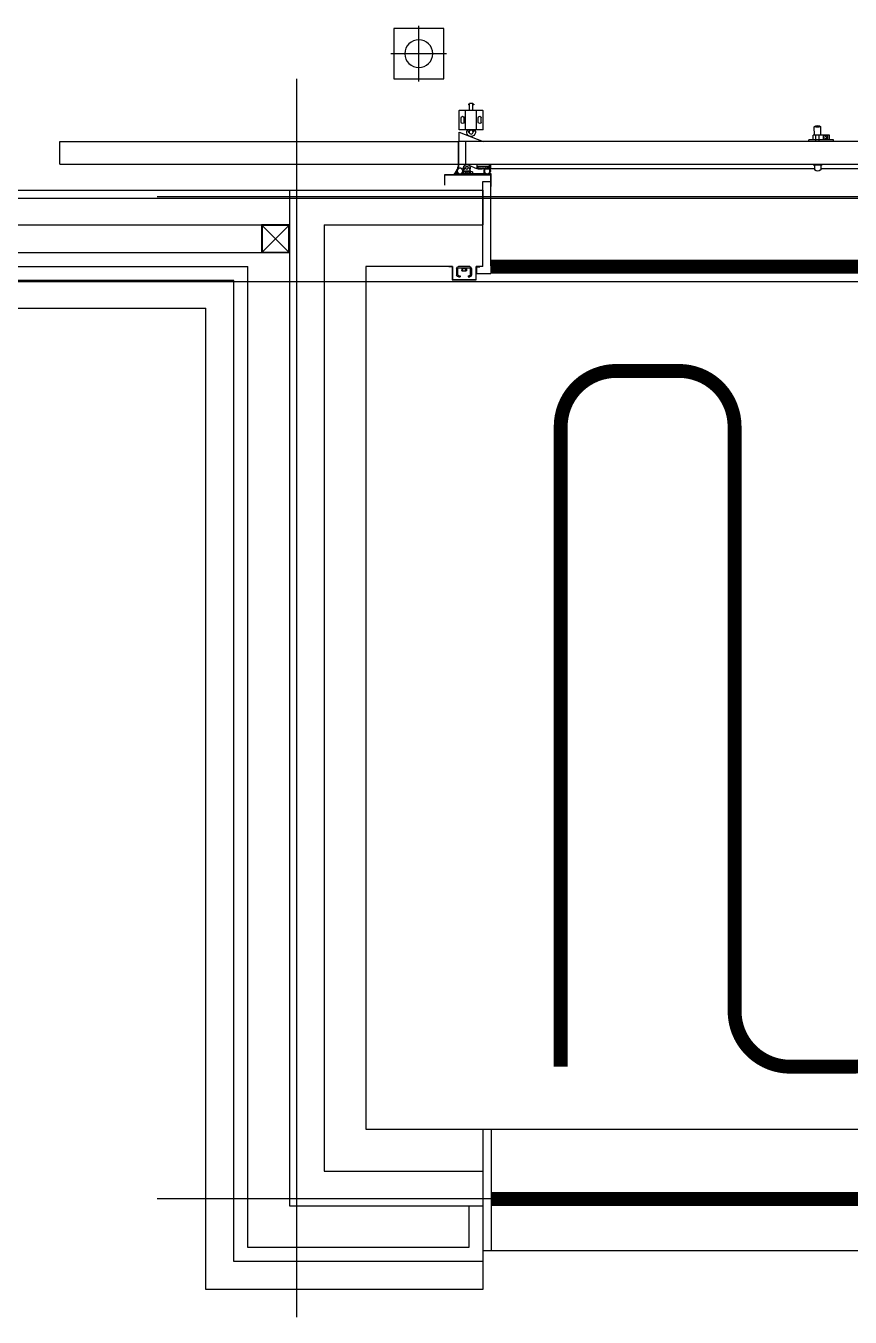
# Model space of a CAD drawing. Header units: millimetres. Extents: x -47382 to 204618, y -51045 to 127155.
# Drawn here: x 118398 to 121361, y 36650 to 41290 of the extents above; entities that cross this region are included whole.
import ezdxf

# ---------------------------------------------------------------- set-up
doc = ezdxf.new("R2010")
doc.units = ezdxf.units.MM
doc.header["$LTSCALE"] = 300
doc.header["$MEASUREMENT"] = 0
doc.linetypes.add('CEN', pattern=[62, 60, -1, 0, -1])
doc.linetypes.add('HID', pattern=[2, 1.1, -0.9])
doc.layers.get('0').update_dxf_attribs({"linetype": 'CONTINUOUS'})
for name, color, linetype in [('A-CEN', 1, 'CEN'), ('A-DOOR-JAMB', 4, 'CONTINUOUS'), ('A-FLOR-FLIN-TYP2', 8, 'CONTINUOUS'), ('A-FLOR-GW', 6, 'CONTINUOUS'), ('A-FLOR-PANL', 6, 'CONTINUOUS'), ('A-ST-AXIS-CEN', 252, 'CEN'), ('A-볼라드', 8, 'CONTINUOUS'), ('HID', 7, 'HID'), ('XREF-PLAN$0$A-STEEL', 7, 'CONTINUOUS'), ('갈바륨 V-115', 141, 'CONTINUOUS'), ('방열도어', 75, 'CONTINUOUS'), ('저온단열', 160, 'CONTINUOUS'), ('충돌방지대 IN', 4, 'CONTINUOUS')]:
    doc.layers.add(name, color=color, linetype=linetype)

# ---------------------------------------------------------------- blocks, each defined once
blk = doc.blocks.new('전실1')
at = {"layer": 'A-CEN'}
for p, q in [((-2180, 4650, -103000), (-2180, 200, -103000)), ((-7080, 4225, -103000), (-1680, 4225, -103000)), ((-7080, 625, -103000), (-1680, 625, -103000))]:
    blk.add_line(p, q, dxfattribs=at)
at = {"layer": 'A-DOOR-JAMB'}
for p, q in [((-2880, 875, -103000), (-2880, 440, -103000)), ((-2850, 875, -103000), (-2880, 875, -103000)), ((-2850, 875, -103000), (-2850, 725, -103000)), ((-2850, 600, -103000), (-2850, 440, -103000)), ((-2850, 440, -103000), (-2880, 440, -103000))]:
    blk.add_line(p, q, dxfattribs=at)
at = {"layer": 'A-FLOR-FLIN-TYP2'}
for p, q in [((-2880, 875, -103000), (-5880, 875, -103000)), ((-2880, 440, -103000), (-5880, 440, -103000))]:
    blk.add_line(p, q, dxfattribs=at)
at = {"layer": 'A-FLOR-PANL'}
for p, q in [((-2850, 4250, -103000), (-2850, 4125, -103000)), ((-2155, 4250, -103000), (-2850, 4250, -103000)), ((-2155, 4250, -103000), (-2155, 600, -103000)), ((-2280, 4125, -103000), (-2850, 4125, -103000)), ((-2280, 4125, -103000), (-2280, 725, -103000)), ((-2850, 725, -103000), (-2850, 600, -103000)), ((-2280, 725, -103000), (-2850, 725, -103000)), ((-2155, 600, -103000), (-2850, 600, -103000))]:
    blk.add_line(p, q, dxfattribs=at)
at = {"layer": 'A-볼라드'}
for p, q in [((-2620, 4640, -103000), (-2620, 4840, -103000)), ((-2720, 4740, -103000), (-2520, 4740, -103000))]:
    blk.add_line(p, q, dxfattribs=at)
at = {"layer": 'A-볼라드', "elevation": -103000}
blk.add_lwpolyline([(-2710, 4650), (-2710, 4830), (-2530, 4830), (-2530, 4650)], close=True, dxfattribs=at)
at = {"layer": 'A-볼라드'}
blk.add_circle((-2620, 4740, -103000), 50, dxfattribs=at)
at = {"layer": 'HID', "const_width": 50, "elevation": -103000}
for points in [[(-2878.7, 3975), (-5880.7, 3975)], [(-2880, 625), (-5880, 625)]]:
    blk.add_lwpolyline(points, dxfattribs=at)
at = {"layer": '방열도어'}
for p, q in [((-2817.9, 4558.3, -103000), (-2813.8, 4558.3, -103000)), ((-2817.9, 4558.3, -103000), (-2817.9, 4555.9, -103000)), ((-2817.9, 4555.9, -103000), (-2813.8, 4555.9, -103000)), ((-2813.8, 4536.4, -103000), (-2813.8, 4561.1, -103000)), ((-2813.8, 4561.1, -103000), (-2802.2, 4561.1, -103000)), ((-2802.2, 4536.4, -103000), (-2802.2, 4561.1, -103000)), ((-2802.2, 4558.3, -103000), (-2798.1, 4558.3, -103000)), ((-2802.2, 4555.9, -103000), (-2798.1, 4555.9, -103000)), ((-2798.1, 4558.3, -103000), (-2798.1, 4555.9, -103000)), ((-2850.8, 4473.7, -103000), (-2850.8, 4534.8, -103000)), ((-2849.2, 4536.4, -103000), (-2766.8, 4536.4, -103000)), ((-2844.2, 4494, -103000), (-2844.2, 4509.6, -103000)), ((-2833.5, 4494, -103000), (-2833.5, 4509.6, -103000)), ((-2827.8, 4473.7, -103000), (-2827.8, 4536.4, -103000)), ((-2788.2, 4473.7, -103000), (-2788.2, 4536.4, -103000)), ((-2782.5, 4494, -103000), (-2782.5, 4509.6, -103000)), ((-2771.8, 4494, -103000), (-2771.8, 4509.6, -103000)), ((-2765.2, 4473.7, -103000), (-2765.2, 4534.8, -103000)), ((-4064.6, 4447.1, -103000), (-4065.4, 4477.5, -103000)), ((-4042.3, 4447.1, -103000), (-4041.5, 4477.5, -103000)), ((-2765.6, 4457.8, -103000), (-2851.3, 4424.8, -103000)), ((-2850.8, 4468.1, -103000), (-2850.8, 4473.7, -103000)), ((-2849.2, 4466.4, -103000), (-2766.8, 4466.4, -103000)), ((-2827.8, 4466.4, -103000), (-2827.8, 4473.7, -103000)), ((-2818.3, 4463.3, -103000), (-2818.3, 4466.4, -103000)), ((-2797.7, 4463.3, -103000), (-2797.7, 4466.4, -103000)), ((-2788.2, 4466.4, -103000), (-2788.2, 4473.7, -103000)), ((-2765.6, 4424.8, -103000), (-2765.6, 4457.8, -103000)), ((-2765.2, 4468.1, -103000), (-2765.2, 4473.7, -103000)), ((-4350.5, 4424.8, -103000), (-2763.2, 4424.8, -103000)), ((-4349.9, 4424.2, -103000), (-2763.2, 4424.2, -103000)), ((-4111.1, 4424.8, -103000), (-4111.1, 4430.6, -103000)), ((-4111.1, 4430.6, -103000), (-4022.2, 4430.6, -103000)), ((-4096.3, 4430.6, -103000), (-4096.3, 4447.1, -103000)), ((-4096.3, 4447.1, -103000), (-4037, 4447.1, -103000)), ((-4090.5, 4446.2, -103000), (-4074.9, 4446.2, -103000)), ((-4090.5, 4430.6, -103000), (-4090.5, 4446.2, -103000)), ((-4074.9, 4430.6, -103000), (-4074.9, 4446.2, -103000)), ((-4059.6, 4424.2, -103000), (-4059.6, 4447.1, -103000)), ((-4047.3, 4424.2, -103000), (-4047.3, 4447.1, -103000)), ((-4037, 4430.6, -103000), (-4037, 4447.1, -103000)), ((-4022.2, 4424.8, -103000), (-4022.2, 4430.6, -103000)), ((-2788.5, 4343.2, -103000), (-2788.5, 4424.2, -103000)), ((-2763.8, 4343.2, -103000), (-2763.8, 4424.8, -103000)), ((-2763.2, 4342.5, -103000), (-2763.2, 4424.8, -103000)), ((-1330, 4424.8, -103000), (-2763.2, 4424.8, -103000)), ((-1330, 4342.5, -103000), (-1330, 4424.8, -103000)), ((-2763.2, 4342.5, -103000), (-4350.5, 4342.5, -103000)), ((-2763.8, 4343.2, -103000), (-4349.9, 4343.2, -103000)), ((-4313.5, 4326, -103000), (-4064.6, 4326, -103000)), ((-4037, 4340, -103000), (-4069.9, 4340, -103000)), ((-4064.6, 4340, -103000), (-4064.6, 4322.3, -103000)), ((-4042.3, 4340, -103000), (-4042.3, 4322.3, -103000)), ((-4042.3, 4326, -103000), (-2879.4, 4325.9, -103000)), ((-4037, 4343.2, -103000), (-4037, 4340, -103000)), ((-2879.4, 4325.6, -103000), (-2879.4, 4342.3, -103000)), ((-2879.4, 4342.3, -103000), (-2874.7, 4342.3, -103000)), ((-2873.8, 4325.6, -103000), (-2879.4, 4325.6, -103000)), ((-2875.9, 4340.7, -103000), (-2877.9, 4340.7, -103000)), ((-2877.9, 4340.7, -103000), (-2877.9, 4327.3, -103000)), ((-2877.9, 4327.3, -103000), (-2875.9, 4327.3, -103000)), ((-2877.8, 4327.5, -103000), (-2877.8, 4340.6, -103000)), ((-2877.8, 4340.6, -103000), (-2876.1, 4340.6, -103000)), ((-2876.1, 4327.5, -103000), (-2877.8, 4327.5, -103000)), ((-2876.1, 4340.6, -103000), (-2876.1, 4336.5, -103000)), ((-2872.8, 4332.4, -103000), (-2876.1, 4332.4, -103000)), ((-2876.1, 4332.4, -103000), (-2876.1, 4327.5, -103000)), ((-2875.9, 4339.8, -103000), (-2875.9, 4340.7, -103000)), ((-2874.7, 4339.8, -103000), (-2875.9, 4339.8, -103000)), ((-2875.7, 4330.4, -103000), (-2875.9, 4327.3, -103000)), ((-2875.7, 4330.4, -103000), (-2874, 4330.4, -103000)), ((-2874.7, 4342.3, -103000), (-2874.7, 4339.8, -103000)), ((-2874, 4330.4, -103000), (-2873.8, 4327.3, -103000)), ((-2873.8, 4325.6, -103000), (-2873.8, 4327.3, -103000)), ((-2873.7, 4334, -103000), (-2873.7, 4342.5, -103000)), ((-2873.7, 4334.1, -103000), (-2830, 4334.1, -103000)), ((-2873.7, 4334, -103000), (-2871.2, 4334, -103000)), ((-2872.8, 4325.8, -103000), (-2872.8, 4332.4, -103000)), ((-2854.7, 4325.8, -103000), (-2872.8, 4325.8, -103000)), ((-2871.2, 4334, -103000), (-2871.2, 4327.5, -103000)), ((-2871.2, 4327.5, -103000), (-2856.4, 4327.5, -103000)), ((-2856.4, 4329.1, -103000), (-2845.7, 4329.1, -103000)), ((-2856.4, 4327.5, -103000), (-2856.4, 4329.1, -103000)), ((-2847.3, 4327.5, -103000), (-2854.7, 4327.5, -103000)), ((-2854.7, 4327.5, -103000), (-2854.7, 4325.8, -103000)), ((-2847.3, 4325.8, -103000), (-2847.3, 4327.5, -103000)), ((-2832.5, 4325.8, -103000), (-2847.3, 4325.8, -103000)), ((-2845.7, 4329.1, -103000), (-2845.7, 4327.5, -103000)), ((-2845.7, 4327.5, -103000), (-2834.1, 4327.5, -103000)), ((-2830, 4331.6, -103000), (-2830, 4342.5, -103000)), ((-2828.4, 4342.5, -103000), (-2828.4, 4329.9, -103000)), ((-2828.4, 4326.7, -103000), (-2801, 4338.3, -103000)), ((-2828.4, 4329.9, -103000), (-2828.4, 4326.7, -103000)), ((-2800.6, 4329.8, -103000), (-2805.5, 4315, -103000)), ((-2805.3, 4310.5, -103000), (-2805.3, 4318.7, -103000)), ((-2788.8, 4319.5, -103000), (-2804.4, 4319.5, -103000)), ((-2801.2, 4318.7, -103000), (-2801.2, 4310.5, -103000)), ((-2792.1, 4318.7, -103000), (-2792.1, 4310.5, -103000)), ((-2788, 4310.5, -103000), (-2788, 4318.7, -103000)), ((-2784.9, 4329.8, -103000), (-2780, 4315, -103000)), ((-2763.1, 4350.7, -103000), (-2763.1, 4342.5, -103000)), ((-2763.1, 4350.7, -103000), (-2761.6, 4350.7, -103000)), ((-2761.6, 4350.7, -103000), (-2761.6, 4342.5, -103000)), ((-1330, 4342.5, -103000), (-2761.5, 4342.5, -103000)), ((-2880, 4308.4, -103000), (-2872.1, 4308.4, -103000)), ((-2880, 4305.7, -103000), (-2880, 4308.4, -103000)), ((-2880, 4263.1, -103000), (-2880, 4305.7, -103000)), ((-2879.3, 4305.7, -103000), (-2879.3, 4307.8, -103000)), ((-2879.3, 4307.8, -103000), (-2871.1, 4307.8, -103000)), ((-2879.3, 4307.5, -103000), (-2845.6, 4307.5, -103000)), ((-2879.3, 4307.3, -103000), (-2845.6, 4307.3, -103000)), ((-2879.3, 4307, -103000), (-2845.6, 4307, -103000)), ((-2879.3, 4306.8, -103000), (-2845.6, 4306.8, -103000)), ((-2879.3, 4306.5, -103000), (-2845.6, 4306.5, -103000)), ((-2879.3, 4306.3, -103000), (-2845.6, 4306.3, -103000)), ((-2879.3, 4306, -103000), (-2845.6, 4306, -103000)), ((-2879.3, 4305.8, -103000), (-2845.6, 4305.8, -103000)), ((-2879.3, 3978.1, -103000), (-2879.3, 4305.7, -103000)), ((-2845.6, 4305.7, -103000), (-2879.3, 4305.7, -103000)), ((-2713.4, 4305.7, -103000), (-2879.3, 4305.7, -103000)), ((-2878.7, 3978.1, -103000), (-2878.7, 4305, -103000)), ((-2714, 4305, -103000), (-2878.7, 4305, -103000)), ((-2850, 4280.3, -103000), (-2878.7, 4280.3, -103000)), ((-2872.1, 4308.4, -103000), (-2872.1, 4307.8, -103000)), ((-2860.4, 4307.8, -103000), (-2845.6, 4307.8, -103000)), ((-2860.3, 4307.8, -103000), (-2773.6, 4307.8, -103000)), ((-2857.9, 4308.4, -103000), (-2776.1, 4308.4, -103000)), ((-2857.9, 4308.4, -103000), (-2857.9, 4307.8, -103000)), ((-2850, 3975, -103000), (-2850, 4280.3, -103000)), ((-2845.6, 4307.8, -103000), (-2845.6, 4305.7, -103000)), ((-2812.9, 4315, -103000), (-2780, 4315, -103000)), ((-2812.9, 4315, -103000), (-2812.9, 4308.4, -103000)), ((-2806.5, 4308.4, -103000), (-2806.5, 4309.7, -103000)), ((-2786.7, 4309.2, -103000), (-2806.5, 4309.2, -103000)), ((-2787.6, 4310.5, -103000), (-2805.7, 4310.5, -103000)), ((-2773.5, 4307.8, -103000), (-2788.3, 4307.8, -103000)), ((-2788.3, 4307.8, -103000), (-2788.3, 4305.7, -103000)), ((-2758.1, 4307.8, -103000), (-2788.3, 4307.8, -103000)), ((-2758.1, 4307.6, -103000), (-2788.3, 4307.5, -103000)), ((-2758.1, 4307.3, -103000), (-2788.3, 4307.3, -103000)), ((-2758.1, 4307.1, -103000), (-2788.3, 4307, -103000)), ((-2758.1, 4306.8, -103000), (-2788.3, 4306.8, -103000)), ((-2758.1, 4306.6, -103000), (-2788.3, 4306.5, -103000)), ((-2758.1, 4306.3, -103000), (-2788.3, 4306.3, -103000)), ((-2758.1, 4306.1, -103000), (-2788.3, 4306, -103000)), ((-2754.5, 4305.8, -103000), (-2788.3, 4305.8, -103000)), ((-2786.7, 4308.4, -103000), (-2786.7, 4309.7, -103000)), ((-2780, 4315, -103000), (-2780, 4308.4, -103000)), ((-2776.1, 4308.4, -103000), (-2776.1, 4307.8, -103000)), ((-2754.5, 4307.8, -103000), (-2762.8, 4307.8, -103000)), ((-2757.5, 4310.4, -103000), (-2762.1, 4307.8, -103000)), ((-2758.1, 4307.8, -103000), (-2762.1, 4307.8, -103000)), ((-2752.1, 4307.8, -103000), (-2758.1, 4307.8, -103000)), ((-2752.1, 4307.8, -103000), (-2758.1, 4307.8, -103000)), ((-2754.5, 4307.6, -103000), (-2758.1, 4307.6, -103000)), ((-2754.5, 4307.3, -103000), (-2758.1, 4307.3, -103000)), ((-2754.5, 4307.1, -103000), (-2758.1, 4307.1, -103000)), ((-2754.5, 4306.8, -103000), (-2758.1, 4306.8, -103000)), ((-2754.5, 4306.6, -103000), (-2758.1, 4306.6, -103000)), ((-2754.5, 4306.3, -103000), (-2758.1, 4306.3, -103000)), ((-2754.5, 4306.1, -103000), (-2758.1, 4306.1, -103000)), ((-2752.8, 4310.4, -103000), (-2757.5, 4310.4, -103000)), ((-2754.5, 4307.8, -103000), (-2754.5, 4305.7, -103000)), ((-2751.6, 4305.7, -103000), (-2750.2, 4306.3, -103000)), ((-2748.5, 4310.4, -103000), (-2751.3, 4310.4, -103000)), ((-2748, 4307.8, -103000), (-2750.6, 4307.8, -103000)), ((-2748, 4307.8, -103000), (-2750.6, 4307.8, -103000)), ((-2748.5, 4310.4, -103000), (-2745.4, 4305.7, -103000)), ((-2748, 4307.8, -103000), (-2748, 4305.7, -103000)), ((-2714, 4268, -103000), (-2714, 4305, -103000)), ((-2713.4, 4268, -103000), (-2713.4, 4305.7, -103000)), ((-2880, 4263.1, -103000), (-2879.3, 4263.1, -103000)), ((-2879.3, 3978.1, -103000), (-2879.3, 3949.6, -103000)), ((-2827.1, 3949.6, -103000), (-2879.3, 3949.6, -103000)), ((-2878.7, 3978.1, -103000), (-2878.7, 3950.3, -103000)), ((-2827.8, 3950.3, -103000), (-2878.7, 3950.3, -103000)), ((-2850, 3975, -103000), (-2825.8, 3975, -103000)), ((-2839, 3974.2, -103000), (-2839, 3975, -103000)), ((-2826.7, 3974.2, -103000), (-2839, 3974.2, -103000)), ((-2827.8, 3974.2, -103000), (-2827.8, 3950.3, -103000)), ((-2827.1, 3974.2, -103000), (-2827.1, 3949.6, -103000)), ((-2826.7, 3927.8, -103000), (-2826.7, 3974.2, -103000)), ((-2825.8, 3927.8, -103000), (-2825.8, 3975, -103000)), ((-2809.5, 3968.4, -103000), (-2809.5, 3944.5, -103000)), ((-2805.4, 3946.2, -103000), (-2805.4, 3966.8, -103000)), ((-2802.9, 3975, -103000), (-2762.6, 3975, -103000)), ((-2764.2, 3970.9, -103000), (-2801.3, 3970.9, -103000)), ((-2792.6, 3970.9, -103000), (-2792.6, 3969.6, -103000)), ((-2772.9, 3970.1, -103000), (-2792.6, 3970.1, -103000)), ((-2773.7, 3968.8, -103000), (-2791.8, 3968.8, -103000)), ((-2791.4, 3968.8, -103000), (-2791.4, 3960.6, -103000)), ((-2774.9, 3959.8, -103000), (-2790.6, 3959.8, -103000)), ((-2787.3, 3960.6, -103000), (-2787.3, 3968.8, -103000)), ((-2778.2, 3960.6, -103000), (-2778.2, 3968.8, -103000)), ((-2774.1, 3968.8, -103000), (-2774.1, 3960.6, -103000)), ((-2772.9, 3970.9, -103000), (-2772.9, 3969.6, -103000)), ((-2760.1, 3946.2, -103000), (-2760.1, 3966.8, -103000)), ((-2756, 3968.4, -103000), (-2756, 3944.5, -103000)), ((-2740.8, 3975, -103000), (-2740.8, 3927.8, -103000)), ((-2740.8, 3975, -103000), (-2727.6, 3975, -103000)), ((-2740, 3974.2, -103000), (-2727.6, 3974.2, -103000)), ((-2740, 3974.2, -103000), (-2740, 3927.8, -103000)), ((-2727.6, 3975, -103000), (-2727.6, 3974.2, -103000)), ((-2740, 3927.8, -103000), (-2826.7, 3927.8, -103000)), ((-2740.8, 3928.6, -103000), (-2825.8, 3928.6, -103000)), ((-2797.2, 3937.9, -103000), (-2802.9, 3937.9, -103000)), ((-2797.2, 3942.1, -103000), (-2801.3, 3942.1, -103000)), ((-2797.2, 3942.1, -103000), (-2797.2, 3937.9, -103000)), ((-2764.2, 3942.1, -103000), (-2768.4, 3942.1, -103000)), ((-2768.4, 3942.1, -103000), (-2768.4, 3937.9, -103000)), ((-2762.6, 3937.9, -103000), (-2768.4, 3937.9, -103000))]:
    blk.add_line(p, q, dxfattribs=at)
at = {"layer": '방열도어', "const_width": 50, "elevation": -103000}
blk.add_lwpolyline([(-5630, 3600), (-5630, 1300, 0.414214), (-5430, 1100), (-5205, 1100, 0.414214), (-5005, 1300), (-5005, 3400, -0.414214), (-4805, 3600), (-4580, 3600, -0.414214), (-4380, 3400), (-4380, 1300, 0.414214), (-4180, 1100), (-3955, 1100, 0.414214), (-3755, 1300), (-3755, 3400, -0.414214), (-3555, 3600), (-3330, 3600, -0.414214), (-3130, 3400), (-3130, 1100)], format="xyb", dxfattribs=at)
at = {"layer": '방열도어'}
for centre, radius in [((-2808, 4458.3, -103000), 7), ((-4082.7, 4438.4, -103000), 4.53), ((-2865.8, 4318.5, -103000), 9.88), ((-2866.9, 4333.3, -103000), 0.823), ((-2860.5, 4333.3, -103000), 0.823), ((-2840.3, 4333.3, -103000), 0.823), ((-2833.9, 4333.3, -103000), 0.823), ((-2792.6, 4329.8, -103000), 4.53), ((-2768.1, 4318.5, -103000), 9.88)]:
    blk.add_circle(centre, radius, dxfattribs=at)
for centre, radius, start, end in [((-2849.2, 4534.8, -103000), 1.65, 90, 180), ((-2838.9, 4509.6, -103000), 5.35, 0, 180), ((-2777.1, 4509.6, -103000), 5.35, 0, 180), ((-2766.8, 4534.8, -103000), 1.65, 0, 90), ((-4053.5, 4462.3, -103000), 19.4, 51.9488, 128.0512), ((-4053.5, 4525, -103000), 49, 255.8934, 284.1254), ((-2849.2, 4468.1, -103000), 1.65, 180, 270), ((-2838.9, 4494, -103000), 5.35, 180, 0), ((-2808, 4458.3, -103000), 15.6, 148.6378, 31.3622), ((-2807.8, 4464.3, -103000), 10.5, 174.8057, 228.8504), ((-2808.2, 4464.3, -103000), 10.5, 311.1496, 5.1943), ((-2777.1, 4494, -103000), 5.35, 180, 0), ((-2766.8, 4468.1, -103000), 1.65, 270, 0), ((-4053.5, 4335.3, -103000), 17.1, 229.3537, 310.6463), ((-2865.8, 4318.5, -103000), 11.5, 7.4362, 190.1103), ((-2865.7, 4317.9, -103000), 11.5, 187.4362, 241.9393), ((-2873.7, 4336.5, -103000), 2.47, 180, 270), ((-2865.7, 4317.9, -103000), 11.5, 298.0607, 10.1103), ((-2834.1, 4331.6, -103000), 4.12, 270, 0), ((-2832.5, 4329.9, -103000), 4.12, 270, 0), ((-2804.4, 4318.7, -103000), 0.823, 90, 180), ((-2792.6, 4329.8, -103000), 11.9, 326.1765, 212.4534), ((-2802, 4318.7, -103000), 0.823, 0, 90), ((-2800.3, 4318.7, -103000), 0.823, 90, 180), ((-2792.7, 4326.1, -103000), 8.66, 25.4276, 154.6711), ((-2792.9, 4318.7, -103000), 0.823, 0, 90), ((-2791.3, 4318.7, -103000), 0.823, 90, 180), ((-2788.8, 4318.7, -103000), 0.823, 0, 90), ((-2768.2, 4317.9, -103000), 11.5, 169.8897, 241.9393), ((-2768.1, 4318.5, -103000), 11.5, 349.8897, 172.5638), ((-2713.1, 4343.9, -103000), 50, 181.5556, 211.0939), ((-2768.2, 4317.9, -103000), 11.5, 298.0607, 352.5638), ((-2713.1, 4343.6, -103000), 48.4, 181.345, 210.6329), ((-2797.1, 4296.7, -103000), 46.4, 11.2544, 27.4548), ((-2796.8, 4296.8, -103000), 47.5, 11.5419, 27.8548), ((-2805.7, 4309.7, -103000), 0.823, 90, 180), ((-2804.4, 4311.3, -103000), 0.823, 180, 270), ((-2802, 4311.3, -103000), 0.823, 270, 0), ((-2800.3, 4311.3, -103000), 0.823, 180, 270), ((-2792.9, 4311.3, -103000), 0.823, 270, 0), ((-2791.3, 4311.3, -103000), 0.823, 180, 270), ((-2788.8, 4311.3, -103000), 0.823, 270, 0), ((-2787.6, 4309.7, -103000), 0.823, 0, 90), ((-2802.9, 3968.4, -103000), 6.59, 90, 180), ((-2802.9, 3944.5, -103000), 6.59, 180, 270), ((-2801.3, 3966.8, -103000), 4.12, 90, 180), ((-2801.3, 3946.2, -103000), 4.12, 180, 270), ((-2791.8, 3969.6, -103000), 0.823, 180, 270), ((-2790.6, 3968, -103000), 0.823, 90, 180), ((-2790.6, 3960.6, -103000), 0.823, 180, 270), ((-2788.1, 3968, -103000), 0.823, 0, 90), ((-2788.1, 3960.6, -103000), 0.823, 270, 0), ((-2786.5, 3968, -103000), 0.823, 90, 180), ((-2786.5, 3960.6, -103000), 0.823, 180, 270), ((-2779.1, 3968, -103000), 0.823, 0, 90), ((-2779.1, 3960.6, -103000), 0.823, 270, 0), ((-2777.4, 3968, -103000), 0.823, 90, 180), ((-2777.4, 3960.6, -103000), 0.823, 180, 270), ((-2774.9, 3968, -103000), 0.823, 0, 90), ((-2774.9, 3960.6, -103000), 0.823, 270, 0), ((-2773.7, 3969.6, -103000), 0.823, 270, 0), ((-2764.2, 3966.8, -103000), 4.12, 0, 90), ((-2764.2, 3946.2, -103000), 4.12, 270, 0), ((-2762.6, 3968.4, -103000), 6.59, 0, 90), ((-2762.6, 3944.5, -103000), 6.59, 270, 0)]:
    blk.add_arc(centre, radius, start, end, dxfattribs=at)
at = {"layer": '충돌방지대 IN'}
for p, q in [((-2727.6, 3975, -103000), (-2430, 3975, -103000)), ((-2430, 3975, -103000), (-2430, 875, -103000)), ((-2430, 875, -103000), (-2850, 875, -103000))]:
    blk.add_line(p, q, dxfattribs=at)
blk = doc.blocks.new('XREF-PLAN$0$각-100X100')
at = {"layer": 'XREF-PLAN$0$A-STEEL', "color": 1}
for p, q in [((-47.7, -47.7), (47.7, 47.7)), ((-47.7, 47.7), (47.7, -47.7))]:
    blk.add_line(p, q, dxfattribs=at)
at = {"layer": 'XREF-PLAN$0$A-STEEL'}
blk.add_lwpolyline([(-50, -50), (50, -50), (50, 50), (-50, 50)], close=True, dxfattribs=at)
at = {"layer": 'XREF-PLAN$0$A-STEEL', "color": 8}
blk.add_lwpolyline([(-47.7, -47.7), (47.7, -47.7), (47.7, 47.7), (-47.7, 47.7)], close=True, dxfattribs=at)

msp = doc.modelspace()

# ---------------------------------------------------------------- linework, layer by layer
at = {"layer": 'A-CEN'}
msp.add_line((35400, 40671.4), (135400, 40671.4), dxfattribs=at)
at = {"layer": 'A-FLOR-FLIN-TYP2'}
msp.add_line((113429, 40475.4), (119346, 40475.4), dxfattribs=at)
at = {"layer": 'A-FLOR-GW'}
for p, q in [((113329, 40700.4), (119346, 40700.4)), ((113329, 40575.4), (119346, 40575.4))]:
    msp.add_line(p, q, dxfattribs=at)
at = {"layer": 'A-ST-AXIS-CEN'}
msp.add_line((0, 40371.4), (142000, 40371.4), dxfattribs=at)
at = {"layer": '갈바륨 V-115'}
for p, q in [((119146, 40375.4), (113529, 40375.4)), ((119146, 36850.4), (119146, 40375.4)), ((120041, 37050.4), (120041, 36850.4)), ((120041, 36850.4), (119146, 36850.4))]:
    msp.add_line(p, q, dxfattribs=at)
at = {"layer": '저온단열'}
for p, q in [((113479, 40425.4), (119196, 40425.4)), ((119196, 36900.4), (119196, 40425.4)), ((119991, 37050.4), (119991, 36900.4)), ((119991, 36900.4), (119196, 36900.4))]:
    msp.add_line(p, q, dxfattribs=at)
at = {"layer": '충돌방지대 IN'}
for p, q in [((113629, 40275.4), (119046, 40275.4)), ((119046, 36750.4), (119046, 40275.4)), ((120041, 36850.4), (120041, 36750.4)), ((120041, 36750.4), (119046, 36750.4))]:
    msp.add_line(p, q, dxfattribs=at)

# ---------------------------------------------------------------- block references
at = {"xscale": -1}
msp.add_blockref('전실1', (117191, 36450.4), dxfattribs=at)
at = {"ltscale": 5}
msp.add_blockref('XREF-PLAN$0$각-100X100', (119296, 40525.4), dxfattribs=at)

doc.saveas('drawing.dxf')
